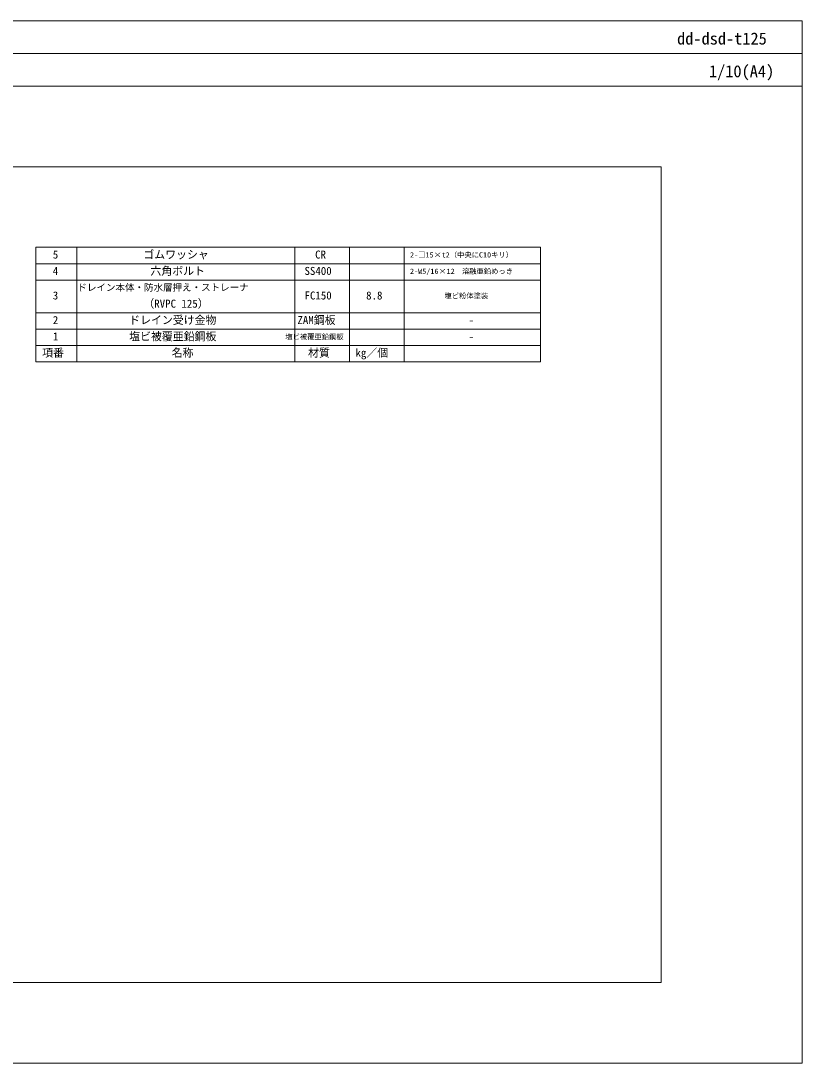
# Model space of a CAD drawing. Units: millimetres, scale not verified. Extents: x -1380 to 1380, y -955 to 955.
# Drawn here: x -53 to 1380, y -955 to 955 of the extents above; entities that cross this region are included whole.
import ezdxf
from ezdxf.enums import TextEntityAlignment as Align

# ---------------------------------------------------------------- set-up
doc = ezdxf.new("R2010")
doc.units = ezdxf.units.MM
doc.header["$LTSCALE"] = 3
for name, color, linetype, lineweight in [('0-0_0', 7, 'Continuous', 15), ('0-7_WAKU', 7, 'Continuous', 18), ('0-8_MOJI', 7, 'Continuous', 18), ('0-9_SUNPO', 7, 'Continuous', 18)]:
    doc.layers.add(name, color=color, linetype=linetype, lineweight=lineweight)
doc.styles.add('ＭＳ ゴシック', font='')
doc.styles.get('ＭＳ ゴシック').set_extended_font_data('MS Gothic')

msp = doc.modelspace()

# ---------------------------------------------------------------- linework, layer by layer
at = {"layer": '0-0_0', "lineweight": 18}
msp.add_line((-1379.992, 895.056), (1380.008, 895.056), dxfattribs=at)
msp.add_lwpolyline([(-1121.242, -807.444), (1121.258, -807.444), (1121.258, 687.556), (-1121.242, 687.556)], close=True, dxfattribs=at)
at = {"layer": '0-7_WAKU'}
for points in [[(-1379.992, -954.944), (1380.008, -954.944), (1380.008, 955.056), (-1379.992, 955.056)], [(1380.008, 835.056), (-1379.992, 835.056), (-1379.992, 955.056), (1380.008, 955.056)]]:
    msp.add_lwpolyline(points, close=True, dxfattribs=at)
at = {"layer": '0-8_MOJI'}
for p, q in [((50.008, 330.056), (50.008, 540.056)), ((450.008, 540.056), (450.008, 330.056)), ((550.008, 540.056), (550.008, 330.056)), ((650.008, 330.056), (650.008, 540.056)), ((-24.992, 510.056), (900.008, 510.056)), ((-24.992, 480.056), (900.008, 480.056)), ((-24.992, 420.056), (900.008, 420.056)), ((-24.992, 390.056), (900.008, 390.056)), ((-24.992, 360.056), (900.008, 360.056))]:
    msp.add_line(p, q, dxfattribs=at)
msp.add_lwpolyline([(-24.992, 330.056), (900.008, 330.056), (900.008, 540.056), (-24.992, 540.056)], close=True, dxfattribs=at)

# ---------------------------------------------------------------- texts
at = {"layer": '0-8_MOJI', "style": 'ＭＳ ゴシック'}
for s, height, p in [('ゴムワッシャ', 14.66, (172.039, 515.056)), ('5', 14.66, (6.011, 515.056)), ('CR', 14.66, (487.013, 515.056)), ('2-□15×t2（中央にC10キリ）', 9.531, (660.978, 518.556)), ('4', 14.66, (6.011, 485.056)), ('六角ボルト', 14.66, (185.034, 485.056)), ('SS400', 14.66, (467.521, 485.056)), ('2-W5/16×12\u3000溶融亜鉛めっき', 9.531, (660.978, 488.556)), ('3', 14.66, (6.011, 440.056)), ('ドレイン本体・防水層押え・ストレーナ', 12.46, (51.186, 456.556)), ('FC150', 14.66, (467.521, 440.056)), ('8.8', 14.66, (580.516, 440.056)), ('（RVPC 125）', 14.66, (172.039, 425.056)), ('塩ビ粉体塗装', 9.531, (724.328, 443.556)), ('2', 14.66, (6.011, 395.056)), ('ドレイン受け金物', 14.66, (146.049, 395.056)), ('ZAM鋼板', 14.66, (454.526, 395.056)), ('-', 14.66, (768.511, 395.056)), ('1', 14.66, (6.011, 365.056)), ('塩ビ被覆亜鉛鋼板', 14.66, (146.049, 365.056)), ('塩ビ被覆亜鉛鋼板', 9.531, (432.435, 368.556)), ('-', 14.66, (768.511, 365.056)), ('項番', 14.66, (-13.482, 335.056)), ('名称', 14.66, (224.018, 335.056)), ('材質', 14.66, (474.018, 335.056)), ('kg／個', 14.66, (561.024, 335.056))]:
    msp.add_text(s, height=height, dxfattribs=at).set_placement(p, align=Align.BOTTOM_LEFT)
at = {"layer": '0-9_SUNPO', "style": 'ＭＳ ゴシック'}
for s, p in [('dd-dsd-t125', (1150.592, 905.056)), ('1/10(A4)', (1209.069, 845.056))]:
    msp.add_text(s, height=21.99, dxfattribs=at).set_placement(p, align=Align.BOTTOM_LEFT)

doc.saveas('drawing.dxf')
